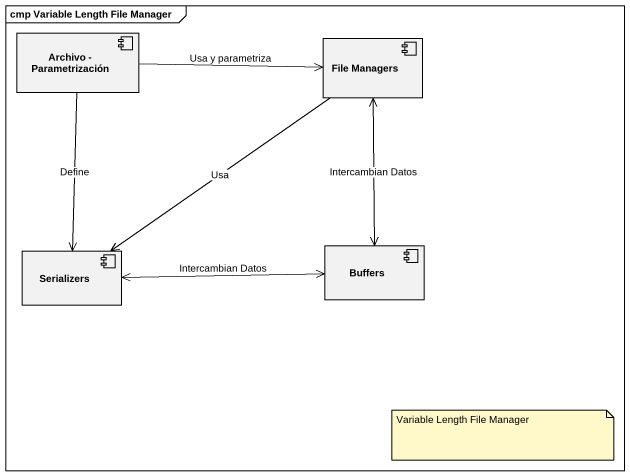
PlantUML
@startuml
mainframe cmp Variable Length File Manager
component "Archivo - Parametrización" as Archivo_Parametrización
component "File Managers" as File_Managers
component Serializers
component Buffers
Archivo_Parametrización -right-> File_Managers : Usa y parametriza
Archivo_Parametrización --> Serializers : Define
File_Managers --> Serializers : Usa
File_Managers <--> Buffers : Intercambian Datos
Serializers <-right-> Buffers : Intercambian Datos
note as N1
  Variable Length File Manager
end note
@enduml
